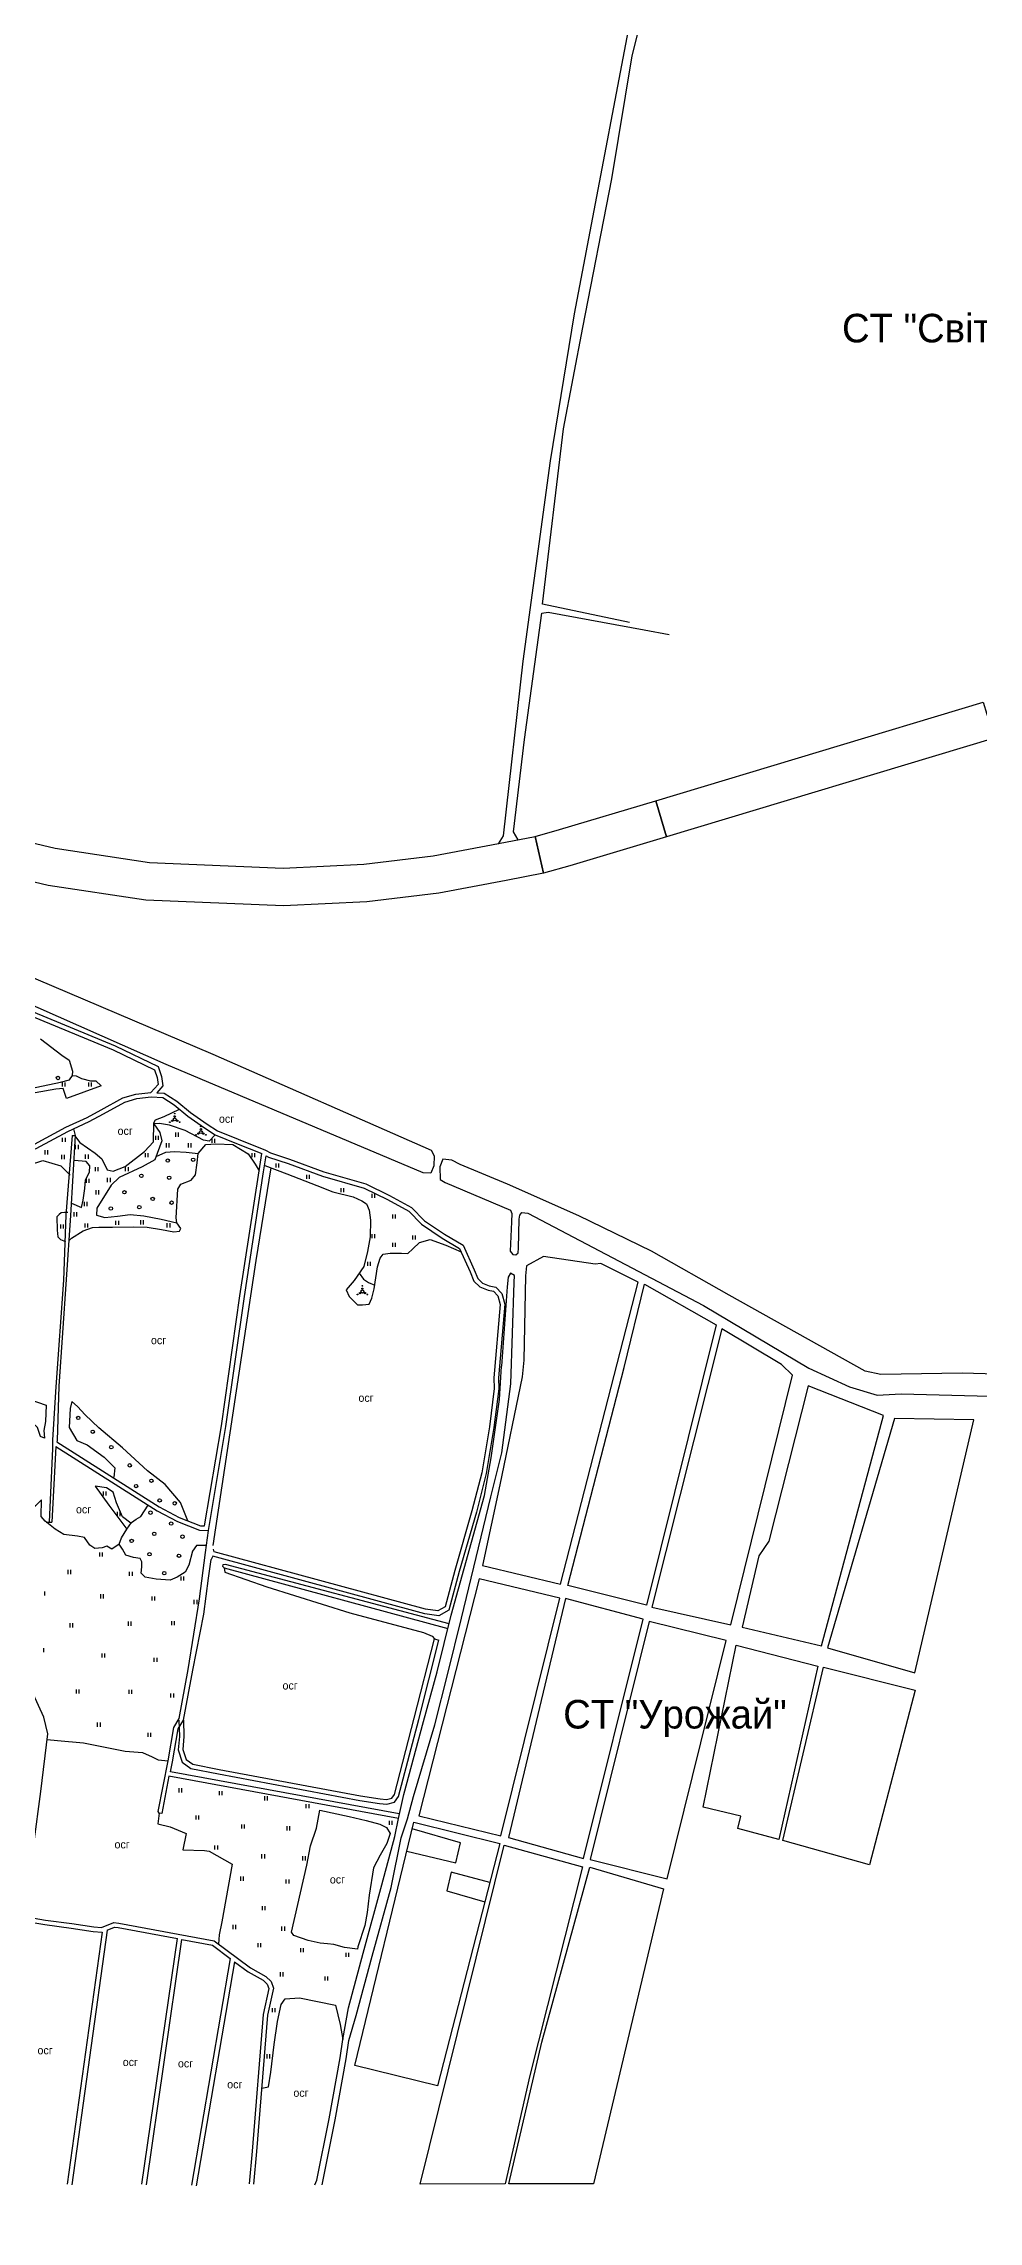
# Model space of a CAD drawing. Header units: millimetres. Extents: x 1379499 to 1411715, y 5652947 to 5671991.
# Drawn here: x 1405952 to 1406770, y 5654039 to 5655945 of the extents above; entities that cross this region are included whole.
import ezdxf
from ezdxf.enums import TextEntityAlignment as Align

# ---------------------------------------------------------------- set-up
doc = ezdxf.new("R2010")
doc.units = ezdxf.units.MM
for name, color, linetype in [('PAY', 4, 'Continuous'), ('вулиці', 7, 'Continuous'), ('на область', 5, 'Continuous')]:
    doc.layers.add(name, color=color, linetype=linetype)
picture_1 = doc.add_image_def('image1.bmp', size_in_pixel=(3370, 2384))

msp = doc.modelspace()

# ---------------------------------------------------------------- linework, layer by layer
at = {"layer": 'вулиці', "color": 7}
for p, q in [((1405969, 5655032.1), (1405969, 5655035.7)), ((1405971.4, 5655032.1), (1405971.4, 5655035.7)), ((1405992, 5655032), (1405992, 5655035.6)), ((1405994.4, 5655032), (1405994.4, 5655035.6)), ((1405969.1, 5654983.6), (1405969.1, 5654987.2)), ((1405971.5, 5654983.6), (1405971.5, 5654987.2)), ((1405980.5, 5654977.4), (1405980.5, 5654981)), ((1405982.9, 5654977.4), (1405982.9, 5654981)), ((1406050.7, 5654985.4), (1406050.7, 5654989)), ((1406053.1, 5654985.4), (1406053.1, 5654989)), ((1406059.9, 5654978.9), (1406059.9, 5654982.5)), ((1406062.3, 5654978.9), (1406062.3, 5654982.5)), ((1406068.1, 5654988.2), (1406068.1, 5654991.8)), ((1406070.5, 5654988.2), (1406070.5, 5654991.8)), ((1406079.1, 5654978.9), (1406079.1, 5654982.5)), ((1406081.5, 5654978.9), (1406081.5, 5654982.5)), ((1406099.9, 5654982.9), (1406099.9, 5654986.5)), ((1406102.3, 5654982.9), (1406102.3, 5654986.5)), ((1405953.7, 5654972.7), (1405953.7, 5654976.3)), ((1405956.1, 5654972.7), (1405956.1, 5654976.3)), ((1405968.4, 5654968.7), (1405968.4, 5654972.3)), ((1405970.8, 5654968.7), (1405970.8, 5654972.3)), ((1405989.2, 5654969), (1405989.2, 5654972.6)), ((1405991.6, 5654969), (1405991.6, 5654972.6)), ((1406041.6, 5654970.2), (1406041.6, 5654973.8)), ((1406044, 5654970.2), (1406044, 5654973.8)), ((1406135, 5654970.3), (1406135, 5654973.9)), ((1406137.4, 5654970.3), (1406137.4, 5654973.9)), ((1406155.9, 5654961.2), (1406155.9, 5654964.8)), ((1406158.3, 5654961.2), (1406158.3, 5654964.8)), ((1405990, 5654947.8), (1405990, 5654951.4)), ((1405992.4, 5654947.8), (1405992.4, 5654951.4)), ((1405997.9, 5654958), (1405997.9, 5654961.6)), ((1406000.3, 5654958), (1406000.3, 5654961.6)), ((1406008.5, 5654948.5), (1406008.5, 5654952.1)), ((1406010.9, 5654948.5), (1406010.9, 5654952.1)), ((1406024.2, 5654958), (1406024.2, 5654961.6)), ((1406026.6, 5654958), (1406026.6, 5654961.6)), ((1406182.8, 5654951.4), (1406182.8, 5654955)), ((1406185.2, 5654951.4), (1406185.2, 5654955)), ((1406212.7, 5654939.7), (1406212.7, 5654943.3)), ((1406215.1, 5654939.7), (1406215.1, 5654943.3)), ((1405988.3, 5654927.5), (1405988.3, 5654931.1)), ((1405990.7, 5654927.5), (1405990.7, 5654931.1)), ((1405998.5, 5654937.8), (1405998.5, 5654941.4)), ((1406000.9, 5654937.8), (1406000.9, 5654941.4)), ((1406239.8, 5654934.6), (1406239.8, 5654938.2)), ((1406242.2, 5654934.6), (1406242.2, 5654938.2)), ((1405967.4, 5654907.9), (1405967.4, 5654911.5)), ((1405969.8, 5654907.9), (1405969.8, 5654911.5)), ((1405979.1, 5654918.5), (1405979.1, 5654922.1)), ((1405981.5, 5654918.5), (1405981.5, 5654922.1)), ((1405988.8, 5654908.7), (1405988.8, 5654912.3)), ((1405991.2, 5654908.7), (1405991.2, 5654912.3)), ((1406015.8, 5654911), (1406015.8, 5654914.6)), ((1406018.2, 5654911), (1406018.2, 5654914.6)), ((1406037.4, 5654911.5), (1406037.4, 5654915.1)), ((1406039.8, 5654911.5), (1406039.8, 5654915.1)), ((1406060.7, 5654908.9), (1406060.7, 5654912.5)), ((1406063.1, 5654908.9), (1406063.1, 5654912.5)), ((1406257.9, 5654916.6), (1406257.9, 5654920.2)), ((1406260.3, 5654916.6), (1406260.3, 5654920.2)), ((1406239.8, 5654899.4), (1406239.8, 5654903)), ((1406242.2, 5654899.4), (1406242.2, 5654903)), ((1406258.1, 5654891.9), (1406258.1, 5654895.5)), ((1406260.5, 5654891.9), (1406260.5, 5654895.5)), ((1406275.5, 5654898.3), (1406275.5, 5654901.9)), ((1406277.9, 5654898.3), (1406277.9, 5654901.9)), ((1406236.1, 5654875.2), (1406236.1, 5654878.8)), ((1406238.5, 5654875.2), (1406238.5, 5654878.8)), ((1406004.9, 5654674.2), (1406004.9, 5654677.8)), ((1406007.3, 5654674.2), (1406007.3, 5654677.8)), ((1406017, 5654656.3), (1406017, 5654659.9)), ((1406019.4, 5654656.3), (1406019.4, 5654659.9)), ((1406001.7, 5654621), (1406001.7, 5654624.6)), ((1406004.1, 5654621), (1406004.1, 5654624.6)), ((1405973.9, 5654605.6), (1405973.9, 5654609.2)), ((1405976.3, 5654605.6), (1405976.3, 5654609.2)), ((1406027.7, 5654604), (1406027.7, 5654607.6)), ((1406030.1, 5654604), (1406030.1, 5654607.6)), ((1406072.7, 5654600), (1406072.7, 5654603.6)), ((1406075.1, 5654600), (1406075.1, 5654603.6)), ((1405953.6, 5654586.8), (1405953.6, 5654590.4)), ((1406002.5, 5654584.3), (1406002.5, 5654587.9)), ((1406004.9, 5654584.3), (1406004.9, 5654587.9)), ((1406047.5, 5654582.4), (1406047.5, 5654586)), ((1406049.9, 5654582.4), (1406049.9, 5654586)), ((1406084.3, 5654579.4), (1406084.3, 5654583)), ((1406086.7, 5654579.4), (1406086.7, 5654583)), ((1405975.7, 5654558.9), (1405975.7, 5654562.5)), ((1405978.1, 5654558.9), (1405978.1, 5654562.5)), ((1406026.8, 5654560.4), (1406026.8, 5654564)), ((1406029.2, 5654560.4), (1406029.2, 5654564)), ((1406064.7, 5654560.9), (1406064.7, 5654564.5)), ((1406067.1, 5654560.9), (1406067.1, 5654564.5)), ((1405952.7, 5654537.2), (1405952.7, 5654540.8)), ((1406003.6, 5654532.5), (1406003.6, 5654536.1)), ((1406006, 5654532.5), (1406006, 5654536.1)), ((1406049.3, 5654528.7), (1406049.3, 5654532.3)), ((1406051.7, 5654528.7), (1406051.7, 5654532.3)), ((1405981.1, 5654501.1), (1405981.1, 5654504.7)), ((1405983.5, 5654501.1), (1405983.5, 5654504.7)), ((1406027.4, 5654500.8), (1406027.4, 5654504.4)), ((1406029.8, 5654500.8), (1406029.8, 5654504.4)), ((1406063.9, 5654497.6), (1406063.9, 5654501.2)), ((1406066.3, 5654497.6), (1406066.3, 5654501.2)), ((1405999.7, 5654472), (1405999.7, 5654475.6)), ((1406002.1, 5654472), (1406002.1, 5654475.6)), ((1406044, 5654463.2), (1406044, 5654466.8)), ((1406046.4, 5654463.2), (1406046.4, 5654466.8)), ((1406071, 5654414.6), (1406071, 5654418.2)), ((1406073.4, 5654414.6), (1406073.4, 5654418.2)), ((1406106.3, 5654412.2), (1406106.3, 5654415.8)), ((1406108.7, 5654412.2), (1406108.7, 5654415.8)), ((1406146.1, 5654407.6), (1406146.1, 5654411.2)), ((1406148.5, 5654407.6), (1406148.5, 5654411.2)), ((1406086, 5654390.8), (1406086, 5654394.4)), ((1406088.4, 5654390.8), (1406088.4, 5654394.4)), ((1406182.3, 5654400.8), (1406182.3, 5654404.4)), ((1406184.7, 5654400.8), (1406184.7, 5654404.4)), ((1406125.8, 5654383), (1406125.8, 5654386.6)), ((1406128.2, 5654383), (1406128.2, 5654386.6)), ((1406165.5, 5654381.4), (1406165.5, 5654385)), ((1406167.9, 5654381.4), (1406167.9, 5654385)), ((1406255.1, 5654386.2), (1406255.1, 5654389.8)), ((1406257.5, 5654386.2), (1406257.5, 5654389.8)), ((1406102.4, 5654364.6), (1406102.4, 5654368.2)), ((1406104.8, 5654364.6), (1406104.8, 5654368.2)), ((1406143.5, 5654356.9), (1406143.5, 5654360.5)), ((1406145.9, 5654356.9), (1406145.9, 5654360.5)), ((1406179.2, 5654355.1), (1406179.2, 5654358.7)), ((1406181.6, 5654355.1), (1406181.6, 5654358.7)), ((1406125.1, 5654337.3), (1406125.1, 5654340.9)), ((1406127.5, 5654337.3), (1406127.5, 5654340.9)), ((1406164.8, 5654334.9), (1406164.8, 5654338.5)), ((1406167.2, 5654334.9), (1406167.2, 5654338.5)), ((1406144, 5654311.5), (1406144, 5654315.1)), ((1406146.4, 5654311.5), (1406146.4, 5654315.1)), ((1406118.2, 5654295), (1406118.2, 5654298.6)), ((1406120.6, 5654295), (1406120.6, 5654298.6)), ((1406161, 5654293.6), (1406161, 5654297.2)), ((1406163.4, 5654293.6), (1406163.4, 5654297.2)), ((1406140.2, 5654279.1), (1406140.2, 5654282.7)), ((1406142.6, 5654279.1), (1406142.6, 5654282.7)), ((1406177.4, 5654274.7), (1406177.4, 5654278.3)), ((1406179.8, 5654274.7), (1406179.8, 5654278.3)), ((1406159.8, 5654253.6), (1406159.8, 5654257.2)), ((1406162.2, 5654253.6), (1406162.2, 5654257.2)), ((1406217.2, 5654270.6), (1406217.2, 5654274.2)), ((1406219.6, 5654270.6), (1406219.6, 5654274.2)), ((1406198.8, 5654250), (1406198.8, 5654253.6)), ((1406201.2, 5654250), (1406201.2, 5654253.6)), ((1406152.8, 5654222.3), (1406152.8, 5654225.9)), ((1406155.2, 5654222.3), (1406155.2, 5654225.9)), ((1406148, 5654181.9), (1406148, 5654185.5)), ((1406150.4, 5654181.9), (1406150.4, 5654185.5))]:
    msp.add_line(p, q, dxfattribs=at)
for points in [[(1406465.2, 5655438), (1406389, 5655454.2), (1406407.3, 5655607.6), (1406424.2, 5655696.1), (1406449.7, 5655826.3), (1406467.4, 5655933.9), (1406489.9, 5656023.7), (1406477.7, 5656028.5), (1406416.6, 5655708), (1406395.7, 5655579.6), (1406371.7, 5655404.1), (1406354.7, 5655251.4), (1406350.3, 5655244.5)], [(1406367.6, 5655248), (1406363.7, 5655254.8), (1406373.2, 5655335.6), (1406388.3, 5655446.3), (1406393.9, 5655447), (1406477.8, 5655431.6), (1406499.9, 5655427.7)], [(1405377.2, 5655334.2), (1405557.7, 5655257.6), (1405620, 5655228.7), (1405624, 5655225.2), (1405837.5, 5655136.9), (1406013.4, 5655064.1), (1406049.4, 5655046.7), (1406051.7, 5655040), (1406052.6, 5655033.9), (1406046.4, 5655027)], [(1405378.8, 5655337.9), (1405559.3, 5655261.2), (1405622.1, 5655232.1), (1405626.1, 5655228.7), (1405839, 5655140.6), (1406015.1, 5655067.7), (1406052.6, 5655049.6), (1406055.6, 5655041), (1406056.9, 5655032.6), (1406051.6, 5655026.7)], [(1405902, 5655254.9), (1405962.7, 5655240.5), (1406045.1, 5655228.1), (1406162.2, 5655223.1), (1406232.6, 5655226.7), (1406293.2, 5655233.9), (1406350.4, 5655244.6), (1406382.7, 5655250.9), (1406389.8, 5655218.7), (1406357.1, 5655212.3), (1406298.2, 5655201.3), (1406235.4, 5655193.8), (1406162.4, 5655190.1), (1406042, 5655195.2), (1405956.4, 5655208.1), (1405893.8, 5655222.9)], [(1405949.7, 5655073.7), (1405968.4, 5655059.6), (1405974.7, 5655055.3), (1405977.8, 5655045.6), (1405977.4, 5655041.8)], [(1405935.5, 5655029.1), (1405967.1, 5655035.8), (1405975.2, 5655038.1), (1405977.7, 5655041.8), (1405980.9, 5655041.5), (1405985.6, 5655039.1), (1405993.4, 5655037.2), (1405998.3, 5655037.2), (1406002.9, 5655032.8), (1405972.4, 5655021.7), (1405969.7, 5655030.4), (1405963.2, 5655029.8), (1405926.9, 5655023.5)], [(1405819.8, 5654885.2), (1405820.6, 5654893.7), (1405822.3, 5654907.9), (1405825.9, 5654927.4), (1405832.5, 5654943), (1405840.1, 5654948.4), (1405856.6, 5654953.5), (1405887.2, 5654962.6), (1405914.3, 5654969.9), (1405944.4, 5654981.6), (1405972, 5654996.5), (1405990.7, 5655005), (1406002.9, 5655011.6), (1406021.9, 5655022.1), (1406033.1, 5655025.5), (1406046.4, 5655027)], [(1405824.5, 5654877.3), (1405823.7, 5654883.4), (1405824.5, 5654893.3), (1405826.2, 5654907.3), (1405829.7, 5654926.3), (1405835.8, 5654940.4), (1405841.9, 5654944.8), (1405857.7, 5654949.7), (1405888.3, 5654958.7), (1405915.6, 5654966.1), (1405946, 5654977.9), (1405973.8, 5654992.9), (1405992.4, 5655001.4), (1406004.8, 5655008.1), (1406023.4, 5655018.4), (1406033.9, 5655021.5), (1406046.6, 5655023), (1406056.7, 5655022.5), (1406066.8, 5655016.1), (1406078.7, 5655006.2), (1406093.2, 5654995.9), (1406102.7, 5654989.9), (1406121.3, 5654982.4), (1406143.5, 5654973.4)], [(1405824.5, 5654877.3), (1405823.7, 5654883.4), (1405824.5, 5654893.3), (1405826.2, 5654907.3), (1405829.7, 5654926.3), (1405835.8, 5654940.4), (1405841.9, 5654944.8), (1405857.7, 5654949.7), (1405888.3, 5654958.7), (1405915.6, 5654966.1), (1405946, 5654977.9), (1405973.8, 5654992.9), (1405992.4, 5655001.4), (1406004.8, 5655008.1), (1406023.4, 5655018.4), (1406033.9, 5655021.5), (1406046.6, 5655023), (1406056.7, 5655022.5), (1406066.8, 5655016.1), (1406078.7, 5655006.2), (1406093.2, 5654995.9), (1406102.7, 5654989.9), (1406121.3, 5654982.4), (1406143.5, 5654973.4)], [(1406051.6, 5655026.7), (1406058, 5655026.4), (1406069.1, 5655019.3), (1406081.1, 5655009.4), (1406095.5, 5654999.2), (1406104.6, 5654993.5), (1406122.8, 5654986.1), (1406146.6, 5654976.4), (1406150.9, 5654974), (1406167.7, 5654968.5), (1406197.7, 5654957.5), (1406234.5, 5654946.9), (1406255.2, 5654936.8), (1406274.4, 5654926.4), (1406285.8, 5654914.7), (1406303.2, 5654902.9), (1406319.7, 5654893.2), (1406329.3, 5654871.7), (1406332.4, 5654864.2), (1406336.4, 5654860.2), (1406342.4, 5654857.7), (1406348.1, 5654856.7), (1406353.5, 5654851), (1406355.9, 5654841.6), (1406350.5, 5654777.3), (1406350.7, 5654767.6), (1406346.5, 5654733.7), (1406339.8, 5654693.5), (1406331.1, 5654659.8), (1406316.2, 5654607.7), (1406307.1, 5654574.1), (1406298.3, 5654569.2), (1406285.9, 5654570.9), (1406100.4, 5654621.3), (1406099.2, 5654618.4)], [(1405978.7, 5654995.2), (1405980.4, 5654988.1), (1405984.1, 5654983.1), (1405997.5, 5654973.9), (1406003.4, 5654968.9), (1406008.2, 5654959.3), (1406013.2, 5654958.2), (1406023.9, 5654962.3), (1406040.7, 5654975.2), (1406048.6, 5654983.7), (1406048.8, 5655000.3), (1406050.3, 5655002.9), (1406058, 5655006), (1406071.4, 5655012.3)], [(1405977.5, 5654989.2), (1405972, 5654919.5), (1405969.8, 5654862.8), (1405963.3, 5654769.4), (1405960.2, 5654722.9), (1405960.2, 5654715.4)], [(1405977.5, 5654989.2), (1405980, 5654989.4), (1405976, 5654919.3), (1405972.3, 5654863.2), (1405965.7, 5654770.1), (1405964.2, 5654722.5), (1405963.9, 5654721.4)], [(1405974.9, 5654897.3), (1405977, 5654899.5), (1405987.2, 5654905.8), (1405995.3, 5654908.9), (1406000.7, 5654909), (1406012.7, 5654909.2), (1406031.2, 5654909.5), (1406043.1, 5654909), (1406055.6, 5654906.9), (1406066.5, 5654904.9), (1406071.3, 5654905.6), (1406072.5, 5654907.9), (1406069.1, 5654913), (1406068.4, 5654917.3), (1406069.9, 5654942.2), (1406072.5, 5654946.8), (1406081.6, 5654950.1), (1406085.5, 5654954.8), (1406086.7, 5654965.4), (1406087.8, 5654973.5), (1406094.4, 5654981.3), (1406103.2, 5654982), (1406118.1, 5654981.5), (1406131.5, 5654973.2), (1406137.7, 5654964.3), (1406141, 5654958.3), (1406143.5, 5654973.4)], [(1406102.7, 5654989.9), (1406097.3, 5654984.3), (1406092.5, 5654985.2), (1406076.4, 5654993.7), (1406062.7, 5654998.3), (1406053.9, 5654999.8), (1406048.8, 5654999.6), (1406054.1, 5654992), (1406055.8, 5654984.6), (1406049.9, 5654967.9), (1406038.8, 5654961.9), (1406018.7, 5654952.5), (1406011.7, 5654945.7), (1405999, 5654925.6), (1405998.7, 5654919.6), (1406005.9, 5654917.5), (1406017, 5654918.6), (1406028.1, 5654920.2), (1406040.3, 5654919.1), (1406055.3, 5654916.1), (1406069.1, 5654913)], [(1405919.9, 5654808.3), (1405915, 5654813.8), (1405910.7, 5654822.1), (1405896, 5654828.2), (1405893.3, 5654833.8), (1405893.3, 5654846), (1405898.7, 5654857.4), (1405903.8, 5654865.8), (1405904.9, 5654881.9), (1405908.6, 5654901.5), (1405910.4, 5654922.8), (1405910.7, 5654932), (1405906.7, 5654933.7), (1405895.6, 5654930.2), (1405880.1, 5654927.7), (1405876, 5654928.1), (1405870.9, 5654945.6), (1405883.7, 5654950.2), (1405908, 5654956.4), (1405928.4, 5654959.7), (1405951.9, 5654967.3), (1405967.4, 5654962.6), (1405975.7, 5654954.5)], [(1405963.2, 5654717.1), (1406051.7, 5654661), (1406069.5, 5654651.6), (1406088.8, 5654643.9), (1406096.6, 5654643.6), (1406112, 5654734.7), (1406128.1, 5654848.5), (1406145, 5654957.6), (1406147.2, 5654971.4)], [(1405963.9, 5654721.4), (1406053.7, 5654664.5), (1406071.2, 5654655.2), (1406089.6, 5654647.9), (1406093.2, 5654647.7), (1406108.1, 5654735.3), (1406124.1, 5654849.1), (1406141, 5654958.3), (1406143.5, 5654973.4)], [(1405977, 5654930.2), (1405985.7, 5654926.4), (1405987.1, 5654932.8), (1405988.4, 5654943), (1405989, 5654950.5), (1405992.7, 5654957.3), (1405992.9, 5654962.7), (1405989.6, 5654966.4), (1405979.1, 5654967.3)], [(1406050.9, 5654970.8), (1406059.5, 5654974.8), (1406067.1, 5654975.2), (1406077.1, 5654974.8), (1406087.8, 5654973.5)], [(1406147.2, 5654971.4), (1406149.3, 5654970.3), (1406166.4, 5654964.7), (1406196.4, 5654953.7), (1406233, 5654943.2), (1406253.3, 5654933.3), (1406271.9, 5654923.2), (1406283.2, 5654911.6), (1406301.1, 5654899.5), (1406316.5, 5654890.4), (1406325.6, 5654870.1), (1406329, 5654861.9), (1406334.1, 5654856.8), (1406341.3, 5654853.9), (1406346.1, 5654853), (1406349.9, 5654849), (1406351.9, 5654841.3), (1406346.5, 5654777.4), (1406346.7, 5654767.8), (1406342.5, 5654734.3), (1406335.8, 5654694.3), (1406327.2, 5654660.9), (1406312.4, 5654608.8), (1406303.7, 5654576.8), (1406297.5, 5654573.4), (1406286.7, 5654574.8), (1406101.6, 5654625.1), (1406101, 5654627.4)], [(1406147.2, 5654971.4), (1406149.3, 5654970.3), (1406166.4, 5654964.7), (1406196.4, 5654953.7), (1406233, 5654943.2), (1406253.3, 5654933.3), (1406271.9, 5654923.2), (1406283.2, 5654911.6), (1406301.1, 5654899.5), (1406316.5, 5654890.4), (1406325.6, 5654870.1), (1406329, 5654861.9), (1406334.1, 5654856.8), (1406341.3, 5654853.9), (1406346.1, 5654853), (1406349.9, 5654849), (1406351.9, 5654841.3), (1406346.5, 5654777.4), (1406346.7, 5654767.8), (1406342.5, 5654734.3), (1406335.8, 5654694.3), (1406327.2, 5654660.9), (1406312.4, 5654608.8), (1406303.7, 5654576.8), (1406297.5, 5654573.4), (1406286.7, 5654574.8), (1406101.6, 5654625.1), (1406101, 5654627.4)], [(1406145.9, 5654963.1), (1406165.4, 5654955.6), (1406191.6, 5654945.5), (1406205.6, 5654939.9), (1406223.2, 5654935.7), (1406230.9, 5654932.2), (1406235.1, 5654929.5), (1406237.4, 5654923.9), (1406238.4, 5654915.2), (1406238.2, 5654900.5), (1406236, 5654887.7), (1406232.6, 5654874.6), (1406224.1, 5654862.4), (1406217.2, 5654854.2), (1406219.9, 5654848.3), (1406227.1, 5654841.2), (1406231.5, 5654841.2), (1406237.2, 5654841.8), (1406239.7, 5654847), (1406241.7, 5654855), (1406244.6, 5654874.5), (1406246.9, 5654882.1), (1406249.5, 5654885.5), (1406255.6, 5654886.3), (1406265.6, 5654886.3), (1406271.1, 5654886.1), (1406275.6, 5654890.1), (1406281.4, 5654895.7), (1406290.8, 5654898.2), (1406304.5, 5654893.3), (1406317.8, 5654887.6)], [(1406100.8, 5654630.7), (1406138.5, 5654879.8), (1406151.6, 5654960.9)], [(1405973.6, 5654921.9), (1405970.6, 5654921.8), (1405967.8, 5654921.5), (1405966.1, 5654920.2), (1405963.9, 5654918), (1405964.3, 5654906.6), (1405964.9, 5654900.5), (1405967.1, 5654898.4), (1405971.7, 5654896.6)], [(1406228.5, 5654868.7), (1406232.5, 5654863.7), (1406236.7, 5654860.7), (1406242.2, 5654858.3)], [(1406336.4, 5654613), (1406404.7, 5654596.9), (1406472.6, 5654861.1), (1406440.1, 5654877.2), (1406435.2, 5654876.7), (1406389.9, 5654883.4), (1406375.1, 5654875.4), (1406374.1, 5654866.6), (1406372.5, 5654792.6), (1406371.2, 5654778.1), (1406351.7, 5654683.7), (1406336.4, 5654613)], [(1406196.3, 5654071.2), (1406207.6, 5654128.1), (1406217.2, 5654181.5), (1406219.6, 5654197.6), (1406225.9, 5654219.3), (1406239.9, 5654271.2), (1406256.5, 5654331.5), (1406265.2, 5654374.8), (1406270.8, 5654391.6), (1406276, 5654411), (1406294.9, 5654473.8), (1406306.1, 5654518.5), (1406318.2, 5654566.9), (1406343.7, 5654673.1), (1406353.4, 5654711.7), (1406361.3, 5654772.1), (1406364.1, 5654860.8)], [(1406411, 5654595.6), (1406460.3, 5654786.4), (1406478.3, 5654859.1), (1406540.8, 5654823.7), (1406479.9, 5654578.5), (1406411, 5654595.6)], [(1406484.5, 5654576.7), (1406553.7, 5654561.3), (1406607.6, 5654779.7), (1406598, 5654788.8), (1406545.9, 5654820.2), (1406484.5, 5654576.7)], [(1405936, 5654761.5), (1405936.6, 5654759.5), (1405940.5, 5654758.2), (1405954.8, 5654753.4), (1405954, 5654739.2), (1405952.8, 5654731.3), (1405953.1, 5654724.5), (1405949.8, 5654726), (1405947.2, 5654733.9), (1405937.6, 5654743), (1405929, 5654752.3), (1405920.6, 5654767.6), (1405916.1, 5654772.1), (1405912.2, 5654772.7), (1405907.1, 5654766.8), (1405903.4, 5654763.7), (1405896, 5654776.1), (1405889.5, 5654785.7), (1405880.9, 5654798.2), (1405876.4, 5654802.4), (1405868.7, 5654805), (1405858, 5654808.4)], [(1406189.9, 5654071.3), (1406191.4, 5654075.4), (1406202.2, 5654129.1), (1406211.8, 5654182.4), (1406214.2, 5654198.5), (1406219.3, 5654226.2), (1406232.2, 5654273.9), (1406248.5, 5654333.6), (1406259.8, 5654376.1), (1406262.9, 5654391.7), (1406267.6, 5654412.9), (1406284.9, 5654476.7), (1406296.8, 5654520.2), (1406309, 5654569.5), (1406338.3, 5654674.3), (1406344, 5654707.2), (1406351.3, 5654758.2), (1406353.1, 5654787.6)], [(1406078.8, 5654652.2), (1406072.1, 5654668.2), (1406058.9, 5654683.9), (1406043.4, 5654695.9), (1406021.6, 5654715.9), (1406000.7, 5654733.5), (1405988.7, 5654744.9), (1405982.2, 5654752.2), (1405977.2, 5654756.6), (1405975.7, 5654750.3), (1405974.7, 5654733.7), (1405981.6, 5654722.5), (1405990.6, 5654718.7), (1406005.4, 5654707.9), (1406014.9, 5654698.5), (1406014, 5654690.3)], [(1406563.8, 5654559.1), (1406633.2, 5654542.8), (1406687.2, 5654744.2), (1406621.4, 5654770.3), (1406586.9, 5654634.4), (1406578.3, 5654621.5), (1406563.8, 5654559.1)], [(1406638.3, 5654541.1), (1406714.8, 5654519.3), (1406766.3, 5654740.4), (1406696.9, 5654741.6), (1406638.3, 5654541.1)], [(1405960.2, 5654715.4), (1405957.2, 5654651)], [(1405963.2, 5654717.1), (1405959.6, 5654650.9)], [(1406018.5, 5654631.9), (1406012.1, 5654627.5), (1406007.8, 5654630), (1406003.6, 5654628.5), (1405997.3, 5654628), (1405992.8, 5654630.8), (1405988.3, 5654637.6), (1405982, 5654638.7), (1405970.2, 5654640.3), (1405962.5, 5654644.9), (1405953.7, 5654651.9), (1405950.4, 5654656.1), (1405950.7, 5654670.6), (1405945.5, 5654665.2), (1405938.4, 5654659.1), (1405932.9, 5654662.7), (1405926.4, 5654672.9), (1405920, 5654682.6), (1405912.7, 5654688.2), (1405900.2, 5654691.2)], [(1406028.9, 5654650.2), (1406021.4, 5654655.7), (1406016.2, 5654667.8), (1406013.2, 5654677.2), (1406007.4, 5654681.1), (1405997.7, 5654682.6), (1406009.5, 5654665.8), (1406025.3, 5654644.9)], [(1406094.9, 5654630.7), (1406086.3, 5654630.7), (1406082.6, 5654625.5), (1406079.6, 5654613.5), (1406076.2, 5654607.2), (1406069.3, 5654603), (1406063.1, 5654600.3), (1406051, 5654601.1), (1406041.4, 5654603), (1406037.9, 5654606.3), (1406038.4, 5654612), (1406038.5, 5654616.4), (1406037, 5654619.1), (1406031.1, 5654620.1), (1406024.4, 5654622.1), (1406021.4, 5654627.3), (1406018.5, 5654631.9), (1406020.7, 5654637.2), (1406025.2, 5654644.8), (1406029.3, 5654650.8), (1406033.5, 5654653.5), (1406037.5, 5654656), (1406044, 5654665.9)], [(1405954.7, 5654651.1), (1405959.6, 5654650.9)], [(1406262.9, 5654391.7), (1406062.1, 5654428.9), (1406056, 5654396), (1406053.5, 5654396.3), (1406052.8, 5654397.8), (1406061.4, 5654442.1), (1406066.3, 5654471.5), (1406071.1, 5654479.3), (1406078.9, 5654522.1), (1406089, 5654583.9), (1406094.2, 5654624.6), (1406096.6, 5654643.6)], [(1405932.6, 5654308.3), (1405943.8, 5654369.3), (1405950.1, 5654415.3), (1405956.2, 5654465.9), (1405952.8, 5654480.5), (1405888.7, 5654619.4)], [(1406263.6, 5654395.7), (1406063.6, 5654432.7), (1406065.3, 5654441.4), (1406070.1, 5654470.1), (1406074.9, 5654477.8), (1406082.9, 5654521.4), (1406092.8, 5654570.6), (1406096.8, 5654602), (1406099.2, 5654618.4)], [(1406307.2, 5654562), (1406111.5, 5654614), (1406109.2, 5654613.7), (1406109, 5654612.4), (1406110.3, 5654611), (1406306.2, 5654557.9)], [(1406110.3, 5654611), (1406111, 5654607.2), (1406147.8, 5654594.4), (1406220.5, 5654571.6), (1406285, 5654554.4), (1406292.5, 5654551.4), (1406294.6, 5654548.9), (1406298.4, 5654547.9)], [(1406280.7, 5654394.2), (1406352.5, 5654376.7), (1406404.2, 5654584.4), (1406333.5, 5654601.5), (1406280.7, 5654394.2)], [(1406359.2, 5654375.2), (1406424.9, 5654356.7), (1406477.2, 5654566), (1406409.2, 5654584.1), (1406359.2, 5654375.2)], [(1406430.7, 5654356), (1406498.1, 5654338.9), (1406549.7, 5654547.5), (1406482.4, 5654564), (1406430.7, 5654356)], [(1406070.9, 5654477.7), (1406071.3, 5654463.6), (1406070.2, 5654451.8), (1406073.7, 5654440.9), (1406081.4, 5654435.5), (1406105.4, 5654430.7), (1406229.1, 5654407.6), (1406246.5, 5654405), (1406252.7, 5654404.4), (1406259.5, 5654406), (1406263.1, 5654411.1), (1406280.7, 5654478.5), (1406298.4, 5654547.9)], [(1406074.9, 5654477.8), (1406075.3, 5654463.5), (1406074.2, 5654452.2), (1406077.1, 5654443.4), (1406083, 5654439.3), (1406106.2, 5654434.6), (1406229.7, 5654411.5), (1406246.9, 5654408.9), (1406252.5, 5654408.4), (1406257.1, 5654409.5), (1406259.4, 5654412.9), (1406276.8, 5654479.5), (1406294.6, 5654548.9)], [(1406558.3, 5654543.5), (1406630, 5654524.9), (1406595.7, 5654373.4), (1406559.8, 5654382.9), (1406562.6, 5654393.7), (1406529.5, 5654401.8), (1406558.3, 5654543.5)], [(1406634.9, 5654524.1), (1406715, 5654504.1), (1406675, 5654351.1), (1406599.3, 5654372.6), (1406634.9, 5654524.1)], [(1405955.6, 5654460.9), (1405964.5, 5654460.1), (1405987.3, 5654457.9), (1406023.7, 5654450.8), (1406039, 5654449.5), (1406047.5, 5654445.7), (1406052.7, 5654443.1), (1406061.4, 5654442.1)], [(1406053.5, 5654396.4), (1406052.3, 5654387.1), (1406063.1, 5654384.5), (1406077.1, 5654378.7), (1406074.4, 5654364.3), (1406093.2, 5654363.8), (1406097.3, 5654363.2), (1406117.4, 5654351.8), (1406108.3, 5654301.5), (1406106.2, 5654290), (1406105.6, 5654281.8)], [(1406194.2, 5654399.1), (1406219.8, 5654393.5), (1406234.7, 5654390.1), (1406246.7, 5654386.7), (1406252.6, 5654384), (1406255.7, 5654378.7), (1406252.9, 5654370), (1406246.8, 5654359.6), (1406241.1, 5654348.7), (1406237.2, 5654324.6), (1406235.7, 5654309.5), (1406233.6, 5654298.2), (1406227.4, 5654279.4), (1406227.1, 5654277.4), (1406215.6, 5654278.8), (1406206.4, 5654281.6), (1406201, 5654282.2), (1406194.3, 5654282.6), (1406183.8, 5654285), (1406171.4, 5654289.4), (1406169.5, 5654292.2), (1406182.7, 5654350.8), (1406186, 5654367.8), (1406191.1, 5654383.4), (1406194.2, 5654399.1)], [(1406276.4, 5654388.6), (1406351.7, 5654370), (1406297.1, 5654158), (1406224.8, 5654175.7), (1406276.4, 5654388.6)], [(1406270.2, 5654363.2), (1406313.1, 5654353.1), (1406317.2, 5654370.6), (1406275, 5654382.6)], [(1406355.5, 5654368.4), (1406423.9, 5654349.5), (1406378, 5654166.8), (1406356.4, 5654072.2), (1406282, 5654072), (1406355.5, 5654368.4)], [(1406342.9, 5654335.9), (1406309, 5654344.7), (1406305.4, 5654328.5), (1406338.5, 5654319)], [(1406430.4, 5654349.2), (1406494.9, 5654330.2), (1406433.6, 5654072.2), (1406359.6, 5654072.2), (1406388.4, 5654196.2), (1406430.4, 5654349.2)], [(1405928.7, 5654302.5), (1405932.3, 5654302.6), (1405953.4, 5654298.9), (1405976.6, 5654295.9), (1405995.8, 5654293), (1406003.7, 5654292.3)], [(1405932.6, 5654308.3), (1405934.4, 5654306.3), (1405954, 5654302.8), (1405977.1, 5654299.9), (1405996.3, 5654297), (1406003, 5654296.4), (1406013.9, 5654300.9), (1406018.2, 5654300.3), (1406101.7, 5654284.7), (1406133.5, 5654261), (1406147, 5654253.6), (1406151.7, 5654249.1), (1406153.5, 5654243.2), (1406148.5, 5654219.7), (1406138.7, 5654100.4), (1406136.1, 5654071.8)], [(1406008, 5654294.1), (1406014.4, 5654296.8), (1406017.6, 5654296.4), (1406069.5, 5654286.7)], [(1406003.7, 5654292.3), (1405973.1, 5654071.9)], [(1406008, 5654294.1), (1405977.1, 5654071.4)], [(1406038.4, 5654071.8), (1406069.5, 5654286.7)], [(1406042.4, 5654071.2), (1406073.4, 5654285.9)], [(1406073.4, 5654285.9), (1406100.1, 5654280.9), (1406115.8, 5654269.2)], [(1406115.8, 5654269.2), (1406082, 5654071)], [(1406119.4, 5654266.5), (1406086, 5654070.3)], [(1406119.4, 5654266.5), (1406131.3, 5654257.6), (1406144.6, 5654250.4), (1406148.2, 5654246.9), (1406149.4, 5654243), (1406144.5, 5654220.3), (1406134.8, 5654100.8), (1406132.2, 5654072.2)], [(1406143.3, 5654155.8), (1406149.1, 5654156.9), (1406151.3, 5654169.8), (1406154.1, 5654194), (1406157.1, 5654214.2), (1406160.3, 5654228.9), (1406163.8, 5654233.9), (1406176.3, 5654234.9), (1406207.9, 5654228.6), (1406211.9, 5654211.5), (1406214.2, 5654198.5)]]:
    msp.add_lwpolyline(points, dxfattribs=at)
at = {"layer": 'вулиці', "color": 7, "lineweight": -2}
for points in [[(1405365.3, 5655347.6), (1405365.6, 5655352.6), (1405368.8, 5655360.1), (1405373.9, 5655366.7), (1405384.6, 5655363.4), (1405792.6, 5655191.5), (1406100.5, 5655060.5), (1406291.6, 5654976.4), (1406294.2, 5654971.4), (1406294, 5654962.6), (1406291.3, 5654956.3), (1406284.7, 5654956.5), (1406059.6, 5655051.4), (1405871.1, 5655134.7), (1405685.7, 5655210.1), (1405603.6, 5655244.3), (1405503.1, 5655287.4), (1405397.6, 5655332.2), (1405372, 5655342.7), (1405365.3, 5655347.6)], [(1406309.6, 5654967.8), (1406301.7, 5654968.6), (1406299.2, 5654961.8), (1406299.5, 5654950.9), (1406303.7, 5654948.2), (1406360.9, 5654924), (1406362, 5654921.1), (1406361.8, 5654913.7), (1406360.7, 5654888), (1406363, 5654885.1), (1406365.7, 5654884.8), (1406367.6, 5654886.7), (1406368.1, 5654890.7), (1406368.7, 5654916), (1406369.2, 5654919.7), (1406371, 5654922), (1406376.2, 5654921.3), (1406529.8, 5654840.6), (1406622.1, 5654785.8), (1406657.5, 5654769.3), (1406681.9, 5654762.2), (1406702.9, 5654763.2), (1406835.8, 5654759.7)], [(1407046.9, 5654772.8), (1406756.2, 5654781.4), (1406685.1, 5654780.1), (1406671.4, 5654783.1), (1406552.3, 5654849.5), (1406484.3, 5654888.2), (1406420.8, 5654918.9), (1406358.3, 5654946.8), (1406317, 5654964), (1406309.6, 5654967.8)], [(1406364.1, 5654860.8), (1406364.5, 5654866.9), (1406360.9, 5654868.7), (1406358.8, 5654865.3), (1406358, 5654856.8), (1406353.1, 5654787.6)]]:
    msp.add_lwpolyline(points, dxfattribs=at)
at = {"layer": 'вулиці', "color": 7}
for points in [[(1406497.5, 5655250.6), (1406488, 5655282.2), (1406774.6, 5655368.5), (1406784.1, 5655336.9), (1406497.5, 5655250.6)], [(1406413, 5655225.2), (1406389.8, 5655218.7), (1406382.7, 5655250.9), (1406403.8, 5655256.9), (1406488, 5655282.2), (1406497.5, 5655250.6), (1406413, 5655225.2)]]:
    msp.add_lwpolyline(points, close=True, dxfattribs=at)
for centre, radius in [((1405965, 5655039.6), 1.49), ((1406062.9, 5655000.9), 0.312), ((1406065, 5655002.2), 0.625), ((1406067.2, 5655003.4), 1.25), ((1406067.2, 5655005.9), 0.625), ((1406067.2, 5655008.4), 0.312), ((1406069.4, 5655002.2), 0.625), ((1406071.5, 5655000.9), 0.312), ((1406085.8, 5654989.8), 0.312), ((1406087.9, 5654991), 0.625), ((1406090.1, 5654992.3), 1.25), ((1406090.1, 5654994.8), 0.625), ((1406090.1, 5654997.3), 0.312), ((1406092.3, 5654991), 0.625), ((1406094.4, 5654989.8), 0.312), ((1406061.1, 5654967.3), 1.49), ((1406083.3, 5654968.1), 1.49), ((1406038, 5654954), 1.49), ((1406062.3, 5654952.3), 1.49), ((1406011.3, 5654925.4), 1.49), ((1406023.2, 5654939.6), 1.49), ((1406036.2, 5654926.6), 1.49), ((1406047.9, 5654933.8), 1.49), ((1406064.4, 5654930.5), 1.49), ((1406227.1, 5654850.2), 0.312), ((1406229.3, 5654851.4), 0.625), ((1406231.4, 5654852.7), 1.25), ((1406231.4, 5654855.2), 0.625), ((1406231.4, 5654857.7), 0.312), ((1406233.6, 5654851.4), 0.625), ((1406235.7, 5654850.2), 0.312), ((1405982.8, 5654742.2), 1.49), ((1405995.5, 5654730.1), 1.49), ((1406011.7, 5654716.6), 1.49), ((1406027.8, 5654700.7), 1.49), ((1406033.4, 5654682.6), 1.49), ((1406046.8, 5654687.2), 1.49), ((1406046, 5654659.3), 1.49), ((1406054, 5654670), 1.49), ((1406067.2, 5654667.5), 1.49), ((1406049.3, 5654640.8), 1.49), ((1406064.1, 5654649.8), 1.49), ((1406074, 5654638.3), 1.49), ((1406029.5, 5654634.6), 1.49), ((1406045.1, 5654622.9), 1.49), ((1406070.9, 5654621.6), 1.49), ((1406058, 5654606.4), 1.49)]:
    msp.add_circle(centre, radius, dxfattribs=at)

# ---------------------------------------------------------------- texts
at = {"layer": 'PAY', "color": 7}
for s, p in [('СТ "Світанок"', (1406757.3, 5655696.1)), ('СТ "Урожай"', (1406504.9, 5654480.2))]:
    msp.add_text(s, height=25, dxfattribs=at).set_placement(p, align=Align.MIDDLE)
at = {"layer": 'вулиці', "color": 7}
for p in [(1406105.9, 5655000.4), (1406017.2, 5654989.8), (1406046.4, 5654806.7), (1406227.9, 5654756.3), (1405980.8, 5654658.7), (1406161.5, 5654504.6), (1406014.5, 5654365.6), (1406202.9, 5654334.9), (1405947.1, 5654185.5), (1406021.7, 5654175.2), (1406070, 5654174), (1406113.1, 5654155.7), (1406171, 5654148.3)]:
    msp.add_text('осг', height=7, dxfattribs=at).set_placement(p)

# ---------------------------------------------------------------- pictures from other files: only their frames are drawn
at = {"layer": 'на область', "color": 7, "lineweight": -2}
image = msp.add_image(picture_1, insert=(1395288.6, 5652947), size_in_units=(16426, 11620.1), dxfattribs=at)
image.dxf.flags = 7

doc.saveas('drawing.dxf')
